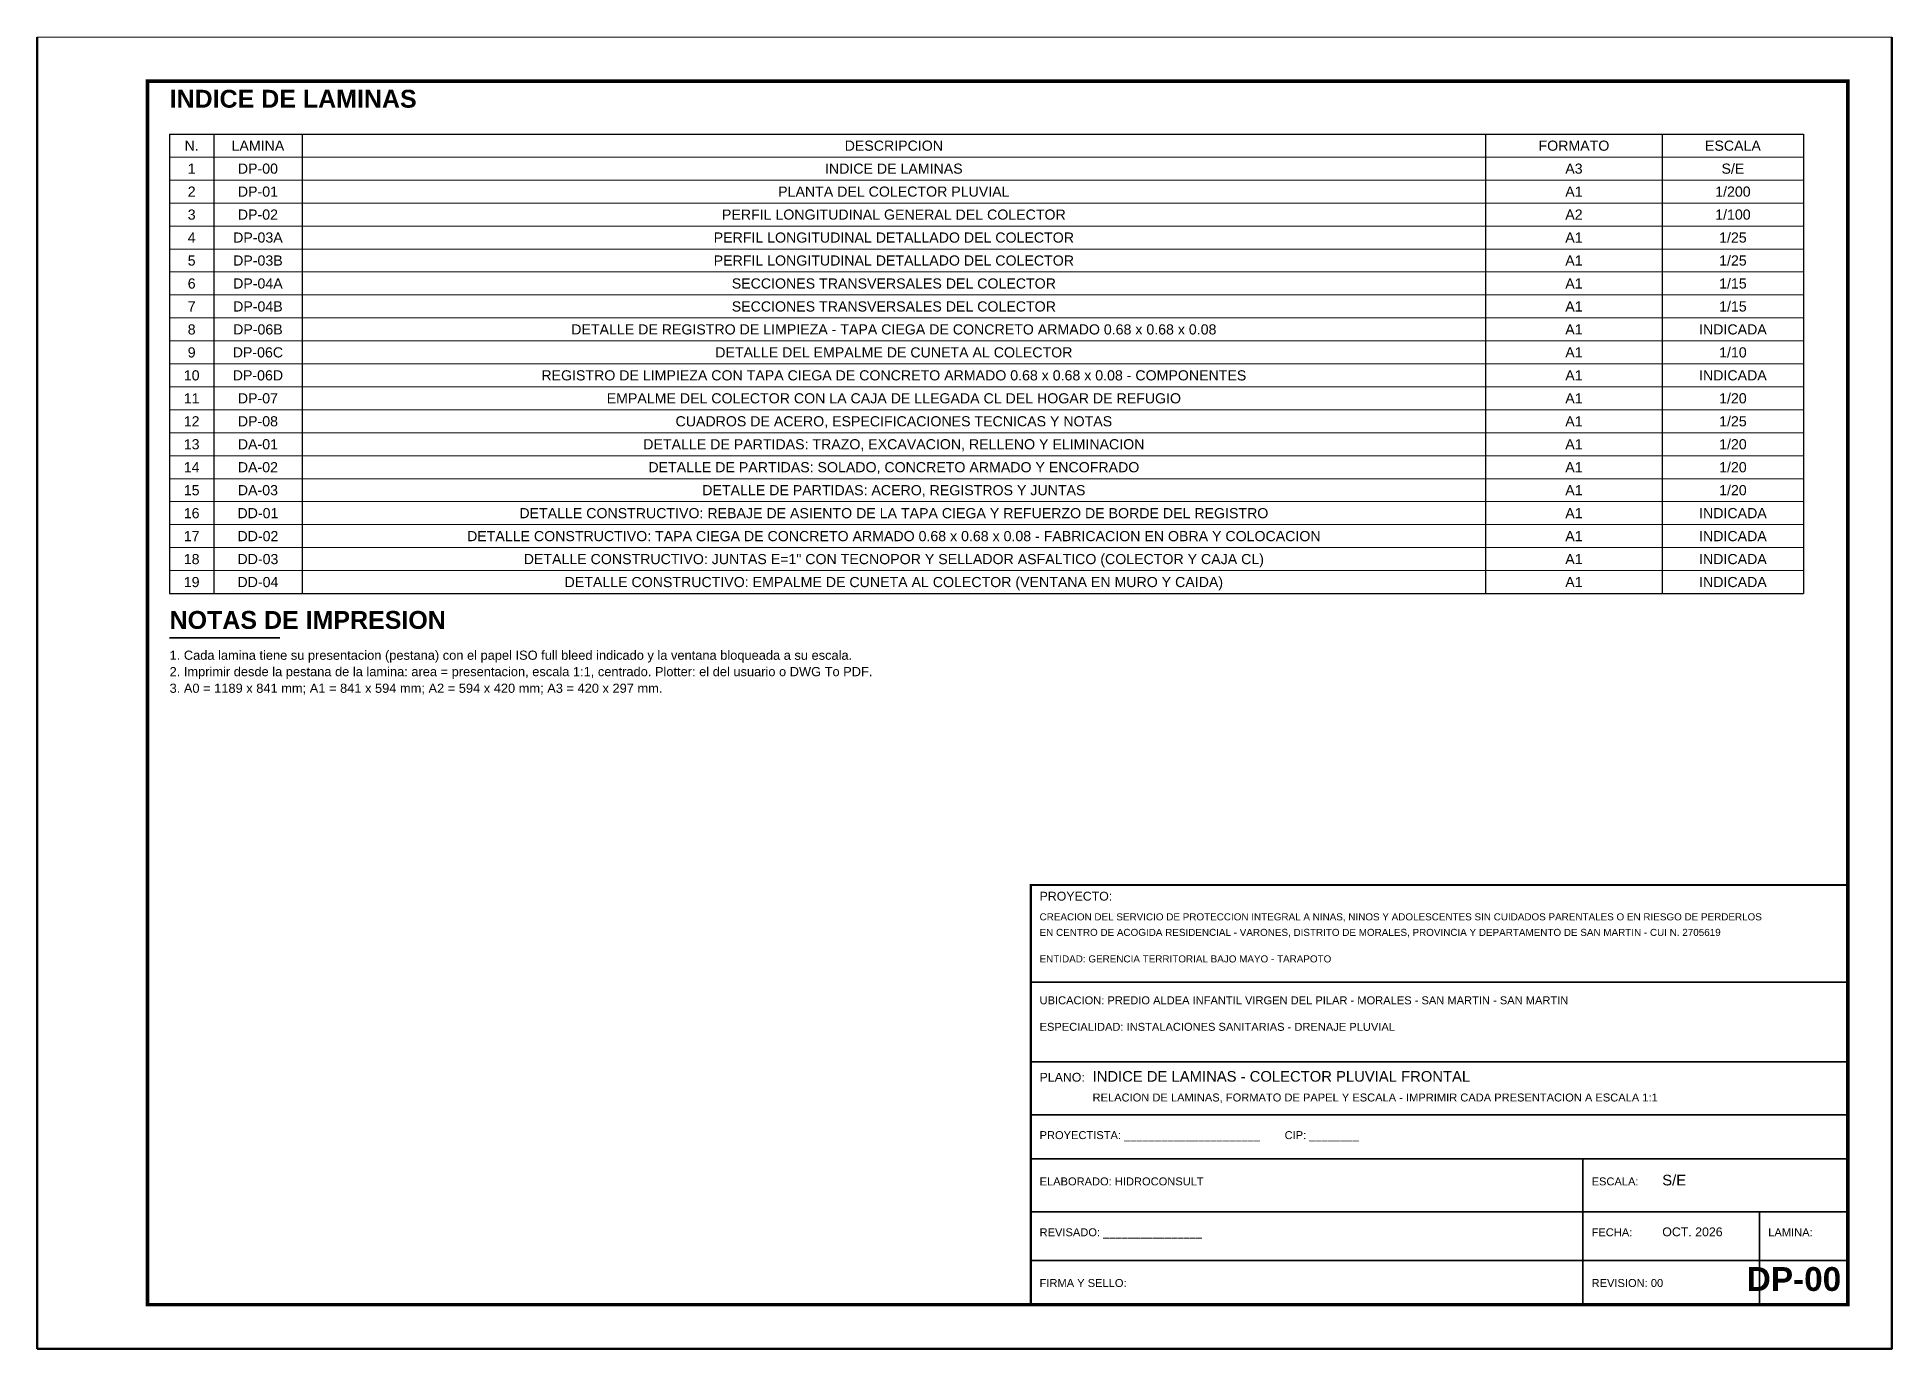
# Paper-space layout 'DP-00' of a CAD drawing. Header units: metres, sheet in millimetres. Extents: x 0 to 420, y 0 to 297.
# The model-space entities are those that its viewports show. They can reach past a viewport. Long polylines and large blocks are cut down to what shows.
import ezdxf
from ezdxf.enums import TextEntityAlignment as Align

# ---------------------------------------------------------------- set-up
doc = ezdxf.new("R2010")
doc.units = ezdxf.units.M
doc.header["$LTSCALE"] = 0.25
for name, color, linetype, lineweight in [('GRILLA', 9, 'CONTINUOUS', 13), ('MARCO', 7, 'CONTINUOUS', 50), ('ROTULO', 7, 'CONTINUOUS', 35), ('TITULOS', 160, 'CONTINUOUS', 35)]:
    doc.layers.add(name, color=color, linetype=linetype, lineweight=lineweight)
for name, color, linetype in [('ROTULO-TEXTO', 7, 'CONTINUOUS'), ('TEXTOS', 7, 'CONTINUOUS'), ('TEXTOS-NOTAS', 7, 'CONTINUOUS')]:
    doc.layers.add(name, color=color, linetype=linetype)
doc.styles.get("Standard").update_dxf_attribs({"font": 'arial.ttf'})
doc.styles.add('TITULOS', font='arialbd.ttf')

msp = doc.modelspace()

# ---------------------------------------------------------------- linework, layer by layer
at = {"layer": 'GRILLA'}
for p, q in [((349122.75, 9281658.535), (349132, 9281658.535)), ((349122.75, 9281658.405), (349132, 9281658.405)), ((349122.75, 9281658.275), (349132, 9281658.275)), ((349122.75, 9281658.145), (349132, 9281658.145)), ((349122.75, 9281658.015), (349132, 9281658.015)), ((349122.75, 9281657.885), (349132, 9281657.885)), ((349122.75, 9281657.755), (349132, 9281657.755)), ((349122.75, 9281657.625), (349132, 9281657.625)), ((349122.75, 9281657.495), (349132, 9281657.495)), ((349122.75, 9281657.365), (349132, 9281657.365)), ((349122.75, 9281657.235), (349132, 9281657.235)), ((349122.75, 9281657.105), (349132, 9281657.105)), ((349122.75, 9281656.975), (349132, 9281656.975)), ((349122.75, 9281656.845), (349132, 9281656.845)), ((349122.75, 9281656.715), (349132, 9281656.715)), ((349122.75, 9281656.585), (349132, 9281656.585)), ((349122.75, 9281656.455), (349132, 9281656.455)), ((349122.75, 9281656.325), (349132, 9281656.325)), ((349122.75, 9281656.195), (349132, 9281656.195))]:
    msp.add_line(p, q, dxfattribs=at)
at = {"layer": 'MARCO'}
msp.add_lwpolyline([(349122, 9281651.79), (349132.5, 9281651.79), (349132.5, 9281659.215), (349122, 9281659.215)], close=True, dxfattribs=at)
at = {"layer": 'MARCO', "const_width": 0.02}
msp.add_lwpolyline([(349122.625, 9281652.04), (349132.25, 9281652.04), (349132.25, 9281658.965), (349122.625, 9281658.965)], close=True, dxfattribs=at)
at = {"layer": 'ROTULO'}
for p, q in [((349127.625, 9281653.865), (349132.25, 9281653.865)), ((349127.625, 9281653.415), (349132.25, 9281653.415)), ((349127.625, 9281653.115), (349132.25, 9281653.115)), ((349127.625, 9281652.865), (349132.25, 9281652.865)), ((349130.75, 9281652.865), (349130.75, 9281652.04)), ((349127.625, 9281652.565), (349132.25, 9281652.565)), ((349131.75, 9281652.565), (349131.75, 9281652.04)), ((349127.625, 9281652.29), (349132.25, 9281652.29))]:
    msp.add_line(p, q, dxfattribs=at)
at = {"layer": 'ROTULO', "const_width": 0.0125}
msp.add_lwpolyline([(349127.625, 9281652.04), (349132.25, 9281652.04), (349132.25, 9281654.415), (349127.625, 9281654.415)], close=True, dxfattribs=at)
at = {"layer": 'TEXTOS'}
for p, q in [((349122.75, 9281658.665), (349132, 9281658.665)), ((349122.75, 9281658.665), (349122.75, 9281656.065)), ((349123, 9281658.665), (349123, 9281656.065)), ((349123.5, 9281658.665), (349123.5, 9281656.065)), ((349130.2, 9281658.665), (349130.2, 9281656.065)), ((349131.2, 9281658.665), (349131.2, 9281656.065)), ((349132, 9281658.665), (349132, 9281656.065)), ((349122.75, 9281656.065), (349132, 9281656.065))]:
    msp.add_line(p, q, dxfattribs=at)
at = {"layer": 'TITULOS'}
msp.add_line((349122.75, 9281655.815), (349123.375, 9281655.815), dxfattribs=at)

# ---------------------------------------------------------------- texts
at = {"layer": 'ROTULO-TEXTO'}
for s, height, p in [('PROYECTO:', 0.05, (349127.675, 9281654.327)), ('CREACION DEL SERVICIO DE PROTECCION INTEGRAL A NINAS, NINOS Y ADOLESCENTES SIN CUIDADOS PARENTALES O EN RIESGO DE PERDERLOS', 0.04, (349127.675, 9281654.215)), ('EN CENTRO DE ACOGIDA RESIDENCIAL - VARONES, DISTRITO DE MORALES, PROVINCIA Y DEPARTAMENTO DE SAN MARTIN - CUI N. 2705619', 0.04, (349127.675, 9281654.127)), ('ENTIDAD: GERENCIA TERRITORIAL BAJO MAYO - TARAPOTO', 0.04, (349127.675, 9281653.977)), ('UBICACION: PREDIO ALDEA INFANTIL VIRGEN DEL PILAR - MORALES - SAN MARTIN - SAN MARTIN', 0.045, (349127.675, 9281653.74)), ('ESPECIALIDAD: INSTALACIONES SANITARIAS - DRENAJE PLUVIAL', 0.045, (349127.675, 9281653.59)), ('PLANO:', 0.05, (349127.675, 9281653.302)), ('INDICE DE LAMINAS - COLECTOR PLUVIAL FRONTAL', 0.06, (349127.975, 9281653.302)), ('RELACION DE LAMINAS, FORMATO DE PAPEL Y ESCALA - IMPRIMIR CADA PRESENTACION A ESCALA 1:1', 0.045, (349127.975, 9281653.19)), ('PROYECTISTA: ______________________        CIP: ________', 0.045, (349127.675, 9281652.977)), ('S/E', 0.06, (349131.2, 9281652.715)), ('ELABORADO: HIDROCONSULT', 0.045, (349127.675, 9281652.715)), ('ESCALA:', 0.045, (349130.8, 9281652.715)), ('REVISADO: ________________', 0.045, (349127.675, 9281652.427)), ('FECHA:', 0.045, (349130.8, 9281652.427)), ('OCT. 2026', 0.05, (349131.2, 9281652.427)), ('LAMINA:', 0.045, (349131.8, 9281652.427)), ('FIRMA Y SELLO:', 0.045, (349127.675, 9281652.14)), ('REVISION: 00', 0.045, (349130.8, 9281652.14))]:
    msp.add_text(s, height=height, dxfattribs=at).set_placement(p)
at = {"layer": 'TEXTOS'}
for s, height, p in [('N.', 0.0574, (349122.875, 9281658.6)), ('LAMINA', 0.0574, (349123.25, 9281658.6)), ('DESCRIPCION', 0.05738, (349126.85, 9281658.6)), ('FORMATO', 0.0574, (349130.7, 9281658.6)), ('ESCALA', 0.0574, (349131.6, 9281658.6)), ('1', 0.0574, (349122.875, 9281658.47)), ('DP-00', 0.0574, (349123.25, 9281658.47)), ('INDICE DE LAMINAS', 0.05738, (349126.85, 9281658.47)), ('A3', 0.0574, (349130.7, 9281658.47)), ('S/E', 0.0574, (349131.6, 9281658.47)), ('2', 0.0574, (349122.875, 9281658.34)), ('DP-01', 0.0574, (349123.25, 9281658.34)), ('PLANTA DEL COLECTOR PLUVIAL', 0.05738, (349126.85, 9281658.34)), ('A1', 0.0574, (349130.7, 9281658.34)), ('1/200', 0.0574, (349131.6, 9281658.34)), ('3', 0.0574, (349122.875, 9281658.21)), ('DP-02', 0.0574, (349123.25, 9281658.21)), ('PERFIL LONGITUDINAL GENERAL DEL COLECTOR', 0.05738, (349126.85, 9281658.21)), ('A2', 0.0574, (349130.7, 9281658.21)), ('1/100', 0.0574, (349131.6, 9281658.21)), ('4', 0.0574, (349122.875, 9281658.08)), ('DP-03A', 0.0574, (349123.25, 9281658.08)), ('PERFIL LONGITUDINAL DETALLADO DEL COLECTOR', 0.05738, (349126.85, 9281658.08)), ('A1', 0.0574, (349130.7, 9281658.08)), ('1/25', 0.0574, (349131.6, 9281658.08)), ('5', 0.0574, (349122.875, 9281657.95)), ('DP-03B', 0.0574, (349123.25, 9281657.95)), ('PERFIL LONGITUDINAL DETALLADO DEL COLECTOR', 0.05738, (349126.85, 9281657.95)), ('A1', 0.0574, (349130.7, 9281657.95)), ('1/25', 0.0574, (349131.6, 9281657.95)), ('6', 0.0574, (349122.875, 9281657.82)), ('DP-04A', 0.0574, (349123.25, 9281657.82)), ('SECCIONES TRANSVERSALES DEL COLECTOR', 0.05738, (349126.85, 9281657.82)), ('A1', 0.0574, (349130.7, 9281657.82)), ('1/15', 0.0574, (349131.6, 9281657.82)), ('7', 0.0574, (349122.875, 9281657.69)), ('DP-04B', 0.0574, (349123.25, 9281657.69)), ('SECCIONES TRANSVERSALES DEL COLECTOR', 0.05738, (349126.85, 9281657.69)), ('A1', 0.0574, (349130.7, 9281657.69)), ('1/15', 0.0574, (349131.6, 9281657.69)), ('8', 0.0574, (349122.875, 9281657.56)), ('DP-06B', 0.0574, (349123.25, 9281657.56)), ('DETALLE DE REGISTRO DE LIMPIEZA - TAPA CIEGA DE CONCRETO ARMADO 0.68 x 0.68 x 0.08', 0.05738, (349126.85, 9281657.56)), ('A1', 0.0574, (349130.7, 9281657.56)), ('INDICADA', 0.0574, (349131.6, 9281657.56)), ('9', 0.0574, (349122.875, 9281657.43)), ('DP-06C', 0.0574, (349123.25, 9281657.43)), ('DETALLE DEL EMPALME DE CUNETA AL COLECTOR', 0.05738, (349126.85, 9281657.43)), ('A1', 0.0574, (349130.7, 9281657.43)), ('1/10', 0.0574, (349131.6, 9281657.43)), ('10', 0.0574, (349122.875, 9281657.3)), ('DP-06D', 0.0574, (349123.25, 9281657.3)), ('REGISTRO DE LIMPIEZA CON TAPA CIEGA DE CONCRETO ARMADO 0.68 x 0.68 x 0.08 - COMPONENTES', 0.05738, (349126.85, 9281657.3)), ('A1', 0.0574, (349130.7, 9281657.3)), ('INDICADA', 0.0574, (349131.6, 9281657.3)), ('11', 0.0574, (349122.875, 9281657.17)), ('DP-07', 0.0574, (349123.25, 9281657.17)), ('EMPALME DEL COLECTOR CON LA CAJA DE LLEGADA CL DEL HOGAR DE REFUGIO', 0.05738, (349126.85, 9281657.17)), ('A1', 0.0574, (349130.7, 9281657.17)), ('1/20', 0.0574, (349131.6, 9281657.17)), ('1/25', 0.0574, (349131.6, 9281657.04)), ('12', 0.0574, (349122.875, 9281657.04)), ('DP-08', 0.0574, (349123.25, 9281657.04)), ('CUADROS DE ACERO, ESPECIFICACIONES TECNICAS Y NOTAS', 0.05738, (349126.85, 9281657.04)), ('A1', 0.0574, (349130.7, 9281657.04)), ('13', 0.0574, (349122.875, 9281656.91)), ('DA-01', 0.0574, (349123.25, 9281656.91)), ('DETALLE DE PARTIDAS: TRAZO, EXCAVACION, RELLENO Y ELIMINACION', 0.05738, (349126.85, 9281656.91)), ('A1', 0.0574, (349130.7, 9281656.91)), ('1/20', 0.0574, (349131.6, 9281656.91)), ('14', 0.0574, (349122.875, 9281656.78)), ('DA-02', 0.0574, (349123.25, 9281656.78)), ('DETALLE DE PARTIDAS: SOLADO, CONCRETO ARMADO Y ENCOFRADO', 0.05738, (349126.85, 9281656.78)), ('A1', 0.0574, (349130.7, 9281656.78)), ('1/20', 0.0574, (349131.6, 9281656.78)), ('15', 0.0574, (349122.875, 9281656.65)), ('DA-03', 0.0574, (349123.25, 9281656.65)), ('DETALLE DE PARTIDAS: ACERO, REGISTROS Y JUNTAS', 0.05738, (349126.85, 9281656.65)), ('A1', 0.0574, (349130.7, 9281656.65)), ('1/20', 0.0574, (349131.6, 9281656.65)), ('16', 0.0574, (349122.875, 9281656.52)), ('DD-01', 0.0574, (349123.25, 9281656.52)), ('DETALLE CONSTRUCTIVO: REBAJE DE ASIENTO DE LA TAPA CIEGA Y REFUERZO DE BORDE DEL REGISTRO', 0.05738, (349126.85, 9281656.52)), ('A1', 0.0574, (349130.7, 9281656.52)), ('INDICADA', 0.0574, (349131.6, 9281656.52)), ('17', 0.0574, (349122.875, 9281656.39)), ('DD-02', 0.0574, (349123.25, 9281656.39)), ('DETALLE CONSTRUCTIVO: TAPA CIEGA DE CONCRETO ARMADO 0.68 x 0.68 x 0.08 - FABRICACION EN OBRA Y COLOCACION', 0.057375, (349126.85, 9281656.39)), ('A1', 0.0574, (349130.7, 9281656.39)), ('INDICADA', 0.0574, (349131.6, 9281656.39)), ('18', 0.0574, (349122.875, 9281656.26)), ('DD-03', 0.0574, (349123.25, 9281656.26)), ('DETALLE CONSTRUCTIVO: JUNTAS E=1" CON TECNOPOR Y SELLADOR ASFALTICO (COLECTOR Y CAJA CL)', 0.05738, (349126.85, 9281656.26)), ('A1', 0.0574, (349130.7, 9281656.26)), ('INDICADA', 0.0574, (349131.6, 9281656.26)), ('19', 0.0574, (349122.875, 9281656.13)), ('DD-04', 0.0574, (349123.25, 9281656.13)), ('DETALLE CONSTRUCTIVO: EMPALME DE CUNETA AL COLECTOR (VENTANA EN MURO Y CAIDA)', 0.05738, (349126.85, 9281656.13)), ('A1', 0.0574, (349130.7, 9281656.13)), ('INDICADA', 0.0574, (349131.6, 9281656.13))]:
    msp.add_text(s, height=height, dxfattribs=at).set_placement(p, align=Align.MIDDLE_CENTER)
at = {"layer": 'TEXTOS-NOTAS'}
for s, p in [('1. Cada lamina tiene su presentacion (pestana) con el papel ISO full bleed indicado y la ventana bloqueada a su escala.', (349122.75, 9281655.69)), ('2. Imprimir desde la pestana de la lamina: area = presentacion, escala 1:1, centrado. Plotter: el del usuario o DWG To PDF.', (349122.75, 9281655.597)), ('3. A0 = 1189 x 841 mm; A1 = 841 x 594 mm; A2 = 594 x 420 mm; A3 = 420 x 297 mm.', (349122.75, 9281655.503))]:
    msp.add_text(s, height=0.052, dxfattribs=at).set_placement(p)
at = {"layer": 'TITULOS', "style": 'TITULOS'}
for s, p in [('INDICE DE LAMINAS', (349122.75, 9281658.815)), ('NOTAS DE IMPRESION', (349122.75, 9281655.865))]:
    msp.add_text(s, height=0.10125, dxfattribs=at).set_placement(p)
msp.add_text('DP-00', height=0.135, dxfattribs=at).set_placement((349132.213, 9281652.077), align=Align.BOTTOM_RIGHT)

psp = doc.layouts.new('DP-00')

# ---------------------------------------------------------------- viewports
at = {"layer": 'MARCO'}
psp.add_viewport(center=(210, 148.5), size=(420, 297), view_center_point=(349127.25, 9281655.502), view_height=7.425, dxfattribs=at)

doc.saveas('drawing.dxf')
